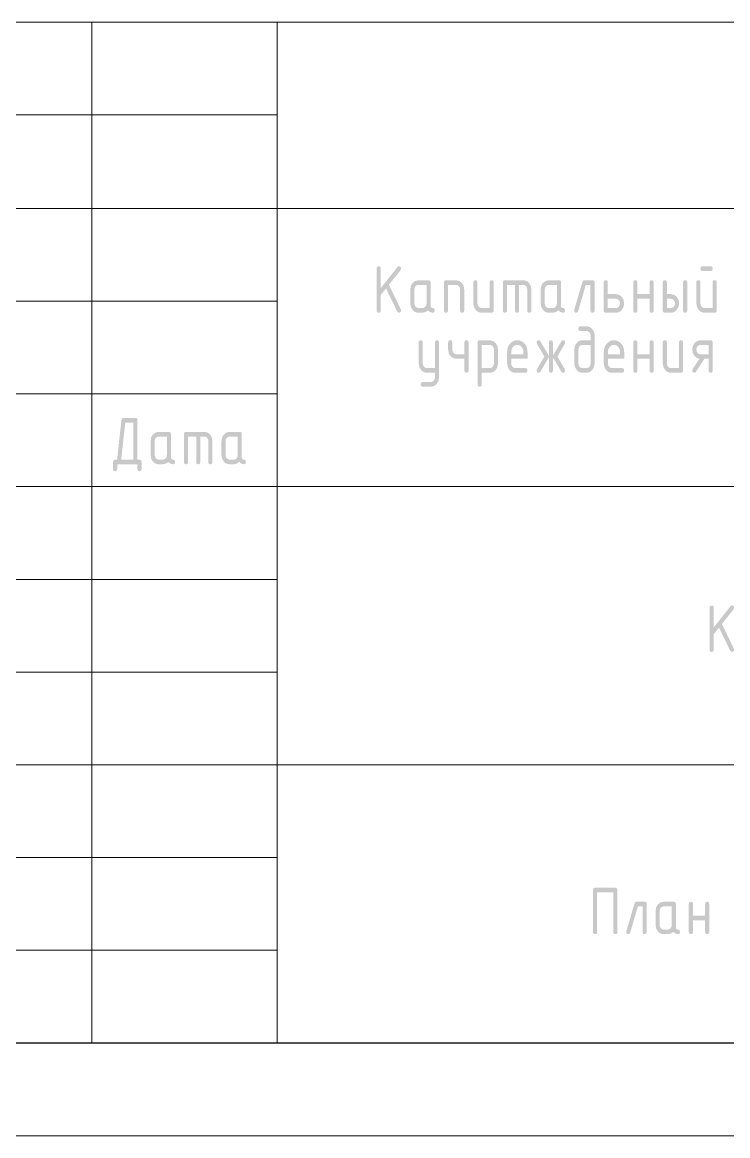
# Model space of a CAD drawing. Header units: millimetres. Extents: x -546 to 1681, y -650 to 1730.
# Drawn here: x 1050.4 to 1088.4, y 0 to 60 of the extents above; entities that cross this region are included whole.
import ezdxf

# ---------------------------------------------------------------- set-up
doc = ezdxf.new("R2010")
doc.units = ezdxf.units.MM

msp = doc.modelspace()

# ---------------------------------------------------------------- hatches: boundary and pattern name
h = msp.add_hatch(color=7)
h.dxf.hatch_style = 2
h.paths.add_polyline_path([(1070.007, 45.642), (1069.725, 45.285), (1069.725, 44.458), (1069.718, 44.403), (1069.697, 44.365), (1069.663, 44.343), (1069.614, 44.335), (1069.566, 44.343), (1069.531, 44.365), (1069.511, 44.403), (1069.504, 44.458), (1069.504, 46.707), (1069.511, 46.762), (1069.531, 46.801), (1069.566, 46.825), (1069.614, 46.832), (1069.663, 46.825), (1069.697, 46.801), (1069.718, 46.762), (1069.725, 46.707), (1069.725, 45.656), (1070.626, 46.791), (1070.666, 46.822), (1070.712, 46.832), (1070.759, 46.825), (1070.793, 46.801), (1070.813, 46.762), (1070.82, 46.707), (1070.792, 46.623), (1070.163, 45.837), (1070.804, 44.521), (1070.82, 44.458), (1070.812, 44.413), (1070.786, 44.374), (1070.752, 44.344), (1070.712, 44.335), (1070.653, 44.351), (1070.614, 44.398)])
h = msp.add_hatch(color=7)
h.paths.add_polyline_path([(1087.836, 45.959), (1087.836, 44.458), (1087.829, 44.403), (1087.808, 44.365), (1087.774, 44.343), (1087.725, 44.335), (1087.176, 44.335), (1087.088, 44.344), (1087.006, 44.37), (1086.933, 44.415), (1086.867, 44.479), (1086.77, 44.641), (1086.738, 44.835), (1086.738, 45.959), (1086.744, 46.014), (1086.765, 46.054), (1086.8, 46.077), (1086.848, 46.085), (1086.897, 46.077), (1086.931, 46.054), (1086.952, 46.014), (1086.959, 45.959), (1086.959, 44.835), (1086.975, 44.74), (1087.023, 44.66), (1087.094, 44.602), (1087.176, 44.583), (1087.615, 44.583), (1087.615, 45.959), (1087.622, 46.014), (1087.643, 46.054), (1087.677, 46.077), (1087.725, 46.085), (1087.774, 46.077), (1087.808, 46.054), (1087.829, 46.014)])
h.paths.add_polyline_path([(1087.505, 46.581), (1087.066, 46.581), (1087.02, 46.589), (1086.986, 46.612), (1086.965, 46.652), (1086.959, 46.707), (1086.965, 46.762), (1086.986, 46.801), (1087.02, 46.825), (1087.066, 46.832), (1087.505, 46.832), (1087.553, 46.825), (1087.587, 46.801), (1087.608, 46.762), (1087.615, 46.707), (1087.608, 46.652), (1087.587, 46.612), (1087.553, 46.589)])
h = msp.add_hatch(color=7)
h.paths.add_polyline_path([(1072.192, 45.83), (1071.753, 45.83), (1071.668, 45.812), (1071.597, 45.76), (1071.551, 45.679), (1071.536, 45.582), (1071.536, 44.835), (1071.552, 44.739), (1071.6, 44.657), (1071.671, 44.602), (1071.753, 44.583), (1071.974, 44.583), (1072.058, 44.602), (1072.128, 44.657), (1072.176, 44.738), (1072.192, 44.835)])
h.paths.add_polyline_path([(1072.631, 44.458), (1072.624, 44.403), (1072.604, 44.365), (1072.57, 44.343), (1072.523, 44.335), (1072.383, 44.367), (1072.272, 44.464), (1072.136, 44.367), (1071.974, 44.335), (1071.753, 44.335), (1071.665, 44.344), (1071.583, 44.37), (1071.51, 44.415), (1071.444, 44.479), (1071.347, 44.64), (1071.315, 44.835), (1071.315, 45.582), (1071.347, 45.776), (1071.444, 45.938), (1071.583, 46.045), (1071.753, 46.082), (1072.302, 46.082), (1072.351, 46.074), (1072.385, 46.051), (1072.406, 46.012), (1072.413, 45.959), (1072.413, 44.709), (1072.42, 44.654), (1072.44, 44.615), (1072.475, 44.591), (1072.523, 44.583), (1072.57, 44.576), (1072.604, 44.552), (1072.624, 44.513)])
h = msp.add_hatch(color=7)
h.dxf.hatch_style = 2
h.paths.add_polyline_path([(1073.126, 44.458), (1073.126, 45.959), (1073.133, 46.012), (1073.153, 46.051), (1073.188, 46.074), (1073.237, 46.082), (1073.786, 46.082), (1073.953, 46.045), (1074.095, 45.938), (1074.192, 45.776), (1074.224, 45.582), (1074.224, 44.458), (1074.217, 44.403), (1074.196, 44.365), (1074.162, 44.343), (1074.114, 44.335), (1074.065, 44.343), (1074.031, 44.365), (1074.01, 44.403), (1074.003, 44.458), (1074.003, 45.582), (1073.988, 45.679), (1073.942, 45.76), (1073.871, 45.814), (1073.786, 45.83), (1073.347, 45.83), (1073.347, 44.458), (1073.34, 44.403), (1073.319, 44.365), (1073.285, 44.343), (1073.237, 44.335), (1073.188, 44.343), (1073.153, 44.365), (1073.133, 44.403)])
h = msp.add_hatch(color=7)
h.dxf.hatch_style = 2
h.paths.add_polyline_path([(1075.815, 45.959), (1075.815, 44.458), (1075.808, 44.403), (1075.787, 44.365), (1075.753, 44.343), (1075.705, 44.335), (1075.156, 44.335), (1075.067, 44.344), (1074.986, 44.37), (1074.912, 44.415), (1074.846, 44.479), (1074.749, 44.64), (1074.717, 44.835), (1074.717, 45.959), (1074.724, 46.012), (1074.745, 46.051), (1074.779, 46.074), (1074.828, 46.082), (1074.876, 46.074), (1074.91, 46.051), (1074.931, 46.012), (1074.938, 45.959), (1074.938, 44.835), (1074.954, 44.739), (1075.002, 44.657), (1075.073, 44.602), (1075.156, 44.583), (1075.594, 44.583), (1075.594, 45.959), (1075.601, 46.012), (1075.622, 46.051), (1075.656, 46.074), (1075.705, 46.082), (1075.753, 46.074), (1075.787, 46.051), (1075.808, 46.012)])
h = msp.add_hatch(color=7)
h.dxf.hatch_style = 2
h.paths.add_polyline_path([(1076.419, 46.082), (1077.406, 46.082), (1077.494, 46.073), (1077.575, 46.045), (1077.649, 46), (1077.716, 45.938), (1077.813, 45.776), (1077.845, 45.582), (1077.845, 44.458), (1077.838, 44.403), (1077.817, 44.365), (1077.783, 44.343), (1077.734, 44.335), (1077.686, 44.343), (1077.652, 44.365), (1077.631, 44.403), (1077.624, 44.458), (1077.624, 45.582), (1077.608, 45.679), (1077.563, 45.76), (1077.491, 45.814), (1077.406, 45.83), (1077.185, 45.83), (1077.185, 44.458), (1077.179, 44.403), (1077.158, 44.365), (1077.123, 44.343), (1077.075, 44.335), (1077.028, 44.343), (1076.995, 44.365), (1076.975, 44.403), (1076.968, 44.458), (1076.968, 45.83), (1076.529, 45.83), (1076.529, 44.458), (1076.522, 44.403), (1076.501, 44.365), (1076.467, 44.343), (1076.419, 44.335), (1076.37, 44.343), (1076.336, 44.365), (1076.315, 44.403), (1076.308, 44.458), (1076.308, 45.959), (1076.315, 46.012), (1076.336, 46.051), (1076.37, 46.074)])
h = msp.add_hatch(color=7)
h.paths.add_polyline_path([(1079.22, 45.83), (1078.781, 45.83), (1078.696, 45.812), (1078.624, 45.76), (1078.579, 45.679), (1078.563, 45.582), (1078.563, 44.835), (1078.579, 44.739), (1078.628, 44.657), (1078.699, 44.602), (1078.781, 44.583), (1079.002, 44.583), (1079.085, 44.602), (1079.155, 44.657), (1079.204, 44.738), (1079.22, 44.835)])
h.paths.add_polyline_path([(1079.658, 44.458), (1079.652, 44.403), (1079.631, 44.365), (1079.597, 44.343), (1079.551, 44.335), (1079.41, 44.367), (1079.3, 44.464), (1079.163, 44.367), (1079.002, 44.335), (1078.781, 44.335), (1078.692, 44.344), (1078.611, 44.37), (1078.537, 44.415), (1078.471, 44.479), (1078.374, 44.64), (1078.342, 44.835), (1078.342, 45.582), (1078.374, 45.776), (1078.471, 45.938), (1078.611, 46.045), (1078.781, 46.082), (1079.33, 46.082), (1079.378, 46.074), (1079.413, 46.051), (1079.433, 46.012), (1079.44, 45.959), (1079.44, 44.709), (1079.447, 44.654), (1079.468, 44.615), (1079.502, 44.591), (1079.551, 44.583), (1079.597, 44.576), (1079.631, 44.552), (1079.652, 44.513)])
h = msp.add_hatch(color=7)
h.dxf.hatch_style = 2
h.paths.add_polyline_path([(1080.702, 46.082), (1081.141, 46.082), (1081.189, 46.074), (1081.224, 46.051), (1081.244, 46.012), (1081.251, 45.959), (1081.251, 44.458), (1081.244, 44.403), (1081.224, 44.365), (1081.189, 44.343), (1081.141, 44.335), (1081.093, 44.343), (1081.058, 44.365), (1081.038, 44.403), (1081.031, 44.458), (1081.031, 45.83), (1080.779, 45.83), (1080.365, 44.419), (1080.328, 44.356), (1080.264, 44.335), (1080.216, 44.343), (1080.181, 44.367), (1080.16, 44.406), (1080.153, 44.461), (1080.16, 44.5), (1080.592, 45.98), (1080.636, 46.057)])
h = msp.add_hatch(color=7)
h.paths.add_polyline_path([(1082.842, 44.835), (1082.81, 44.641), (1082.714, 44.479), (1082.648, 44.415), (1082.574, 44.37), (1082.493, 44.344), (1082.404, 44.335), (1081.855, 44.335), (1081.807, 44.343), (1081.772, 44.365), (1081.751, 44.403), (1081.744, 44.458), (1081.744, 45.959), (1081.751, 46.012), (1081.772, 46.051), (1081.807, 46.074), (1081.855, 46.082), (1081.903, 46.074), (1081.938, 46.051), (1081.958, 46.012), (1081.965, 45.959), (1081.965, 45.334), (1082.404, 45.334), (1082.574, 45.297), (1082.714, 45.188), (1082.81, 45.028)])
h.paths.add_polyline_path([(1082.622, 44.835), (1082.606, 44.932), (1082.56, 45.013), (1082.489, 45.065), (1082.404, 45.083), (1081.965, 45.083), (1081.965, 44.583), (1082.404, 44.583), (1082.488, 44.602), (1082.557, 44.657), (1082.606, 44.738)])
h = msp.add_hatch(color=7)
h.dxf.hatch_style = 2
h.paths.add_polyline_path([(1083.556, 45.083), (1083.556, 44.458), (1083.55, 44.403), (1083.529, 44.365), (1083.494, 44.343), (1083.446, 44.335), (1083.398, 44.343), (1083.363, 44.365), (1083.342, 44.403), (1083.335, 44.458), (1083.335, 45.959), (1083.342, 46.012), (1083.363, 46.051), (1083.398, 46.074), (1083.446, 46.082), (1083.494, 46.074), (1083.529, 46.051), (1083.55, 46.012), (1083.556, 45.959), (1083.556, 45.334), (1084.213, 45.334), (1084.213, 45.959), (1084.22, 46.012), (1084.241, 46.051), (1084.275, 46.074), (1084.323, 46.082), (1084.372, 46.074), (1084.406, 46.051), (1084.427, 46.012), (1084.433, 45.959), (1084.433, 44.458), (1084.427, 44.403), (1084.406, 44.365), (1084.372, 44.343), (1084.323, 44.335), (1084.275, 44.343), (1084.241, 44.365), (1084.22, 44.403), (1084.213, 44.458), (1084.213, 45.083)])
h = msp.add_hatch(color=7)
h.paths.add_polyline_path([(1085.804, 44.835), (1085.772, 44.641), (1085.678, 44.479), (1085.61, 44.415), (1085.535, 44.37), (1085.454, 44.344), (1085.365, 44.335), (1085.037, 44.335), (1084.989, 44.343), (1084.954, 44.365), (1084.933, 44.403), (1084.926, 44.458), (1084.926, 45.959), (1084.933, 46.012), (1084.954, 46.051), (1084.989, 46.074), (1085.037, 46.082), (1085.085, 46.074), (1085.12, 46.051), (1085.141, 46.012), (1085.148, 45.959), (1085.148, 45.334), (1085.365, 45.334), (1085.535, 45.298), (1085.678, 45.191), (1085.772, 45.029)])
h.paths.add_polyline_path([(1085.586, 44.835), (1085.57, 44.932), (1085.522, 45.013), (1085.451, 45.065), (1085.365, 45.083), (1085.148, 45.083), (1085.148, 44.583), (1085.365, 44.583), (1085.451, 44.602), (1085.522, 44.657), (1085.57, 44.738)])
h.paths.add_polyline_path([(1086.025, 45.959), (1086.031, 46.012), (1086.052, 46.051), (1086.087, 46.074), (1086.135, 46.082), (1086.182, 46.074), (1086.215, 46.051), (1086.236, 46.012), (1086.243, 45.959), (1086.243, 44.458), (1086.236, 44.403), (1086.215, 44.365), (1086.182, 44.343), (1086.135, 44.335), (1086.087, 44.343), (1086.052, 44.365), (1086.031, 44.403), (1086.025, 44.458)])
h = msp.add_hatch(color=7)
h.paths.add_polyline_path([(1081.256, 43.098), (1081.256, 41.6), (1081.224, 41.406), (1081.128, 41.244), (1081.06, 41.18), (1080.986, 41.135), (1080.905, 41.109), (1080.818, 41.1), (1080.597, 41.1), (1080.508, 41.109), (1080.427, 41.135), (1080.353, 41.18), (1080.287, 41.244), (1080.191, 41.406), (1080.158, 41.6), (1080.158, 42.347), (1080.191, 42.541), (1080.287, 42.703), (1080.354, 42.766), (1080.428, 42.81), (1080.509, 42.838), (1080.597, 42.847), (1081.036, 42.847), (1081.036, 43.098), (1081.02, 43.195), (1080.974, 43.276), (1080.903, 43.328), (1080.818, 43.346), (1080.487, 43.346), (1080.44, 43.354), (1080.407, 43.377), (1080.386, 43.417), (1080.379, 43.472), (1080.386, 43.527), (1080.407, 43.566), (1080.44, 43.59), (1080.487, 43.597), (1080.818, 43.597), (1080.907, 43.588), (1080.988, 43.561), (1081.062, 43.515), (1081.128, 43.451), (1081.224, 43.292)])
h.paths.add_polyline_path([(1081.036, 41.6), (1081.036, 42.595), (1080.597, 42.595), (1080.512, 42.577), (1080.441, 42.525), (1080.395, 42.444), (1080.379, 42.347), (1080.379, 41.6), (1080.395, 41.504), (1080.444, 41.422), (1080.515, 41.367), (1080.597, 41.348), (1080.818, 41.348), (1080.902, 41.367), (1080.971, 41.422), (1081.02, 41.503)])
h = msp.add_hatch(color=7)
h.dxf.hatch_style = 2
h.paths.add_polyline_path([(1072.646, 40.845), (1072.646, 41.1), (1072.207, 41.1), (1072.119, 41.109), (1072.037, 41.135), (1071.963, 41.18), (1071.897, 41.244), (1071.801, 41.406), (1071.768, 41.6), (1071.768, 42.724), (1071.775, 42.777), (1071.796, 42.816), (1071.831, 42.839), (1071.879, 42.847), (1071.927, 42.839), (1071.962, 42.816), (1071.983, 42.777), (1071.989, 42.724), (1071.989, 41.6), (1072.005, 41.504), (1072.054, 41.422), (1072.125, 41.367), (1072.207, 41.348), (1072.646, 41.348), (1072.646, 42.724), (1072.653, 42.777), (1072.674, 42.816), (1072.708, 42.839), (1072.756, 42.847), (1072.805, 42.839), (1072.839, 42.816), (1072.86, 42.777), (1072.866, 42.724), (1072.866, 40.849), (1072.835, 40.655), (1072.741, 40.493), (1072.601, 40.386), (1072.431, 40.35), (1071.989, 40.35), (1071.941, 40.358), (1071.907, 40.381), (1071.886, 40.42), (1071.879, 40.475), (1071.887, 40.52), (1071.913, 40.562), (1071.948, 40.591), (1071.989, 40.601), (1072.428, 40.601), (1072.513, 40.618), (1072.584, 40.671), (1072.63, 40.749)])
h = msp.add_hatch(color=7)
h.dxf.hatch_style = 2
h.paths.add_polyline_path([(1074.456, 42.724), (1074.456, 41.223), (1074.449, 41.168), (1074.428, 41.13), (1074.394, 41.108), (1074.346, 41.1), (1074.297, 41.108), (1074.263, 41.13), (1074.242, 41.168), (1074.235, 41.223), (1074.235, 41.848), (1073.797, 41.848), (1073.629, 41.884), (1073.487, 41.991), (1073.39, 42.151), (1073.358, 42.34), (1073.358, 42.724), (1073.365, 42.777), (1073.385, 42.816), (1073.42, 42.839), (1073.469, 42.847), (1073.517, 42.839), (1073.551, 42.816), (1073.572, 42.777), (1073.579, 42.724), (1073.579, 42.351), (1073.595, 42.254), (1073.643, 42.173), (1073.714, 42.117), (1073.797, 42.099), (1074.235, 42.099), (1074.235, 42.724), (1074.242, 42.777), (1074.263, 42.816), (1074.297, 42.839), (1074.346, 42.847), (1074.394, 42.839), (1074.428, 42.816), (1074.449, 42.777)])
h = msp.add_hatch(color=7)
h.paths.add_polyline_path([(1074.947, 42.724), (1074.954, 42.777), (1074.975, 42.816), (1075.009, 42.839), (1075.058, 42.847), (1075.607, 42.847), (1075.777, 42.81), (1075.917, 42.703), (1076.013, 42.541), (1076.045, 42.347), (1076.045, 41.6), (1076.013, 41.406), (1075.917, 41.244), (1075.851, 41.18), (1075.777, 41.135), (1075.696, 41.109), (1075.607, 41.1), (1075.168, 41.1), (1075.168, 40.472), (1075.161, 40.419), (1075.141, 40.381), (1075.106, 40.357), (1075.058, 40.35), (1075.009, 40.357), (1074.975, 40.381), (1074.954, 40.419), (1074.947, 40.472)])
h.paths.add_polyline_path([(1075.168, 42.595), (1075.168, 41.348), (1075.607, 41.348), (1075.69, 41.367), (1075.76, 41.422), (1075.809, 41.503), (1075.825, 41.6), (1075.825, 42.347), (1075.809, 42.444), (1075.763, 42.525), (1075.692, 42.579), (1075.607, 42.595)])
h = msp.add_hatch(color=7)
h.paths.add_polyline_path([(1077.086, 42.599), (1076.959, 42.572), (1076.852, 42.491), (1076.781, 42.37), (1076.758, 42.225), (1076.758, 42.099), (1077.414, 42.099), (1077.414, 42.225), (1077.391, 42.37), (1077.319, 42.491), (1077.213, 42.572)])
h.paths.add_polyline_path([(1076.758, 41.848), (1076.758, 41.6), (1076.773, 41.504), (1076.822, 41.422), (1076.893, 41.367), (1076.975, 41.348), (1077.524, 41.348), (1077.573, 41.341), (1077.607, 41.317), (1077.628, 41.278), (1077.635, 41.223), (1077.628, 41.168), (1077.607, 41.13), (1077.573, 41.108), (1077.524, 41.1), (1076.975, 41.1), (1076.887, 41.109), (1076.805, 41.135), (1076.732, 41.18), (1076.666, 41.244), (1076.569, 41.405), (1076.537, 41.6), (1076.537, 42.222), (1076.546, 42.347), (1076.576, 42.463), (1076.626, 42.569), (1076.696, 42.665), (1076.781, 42.745), (1076.874, 42.802), (1076.975, 42.835), (1077.086, 42.847), (1077.196, 42.836), (1077.298, 42.802), (1077.391, 42.746), (1077.475, 42.669), (1077.545, 42.572), (1077.595, 42.466), (1077.625, 42.351), (1077.635, 42.225), (1077.635, 41.848)])
h = msp.add_hatch(color=7)
h.dxf.hatch_style = 2
h.paths.add_polyline_path([(1078.786, 41.935), (1078.328, 41.153), (1078.289, 41.114), (1078.237, 41.1), (1078.195, 41.109), (1078.16, 41.135), (1078.126, 41.223), (1078.145, 41.292), (1078.546, 41.974), (1078.145, 42.651), (1078.126, 42.724), (1078.133, 42.777), (1078.154, 42.816), (1078.188, 42.839), (1078.237, 42.847), (1078.289, 42.834), (1078.328, 42.794), (1078.786, 42.012), (1078.786, 42.724), (1078.793, 42.777), (1078.813, 42.816), (1078.846, 42.839), (1078.893, 42.847), (1078.941, 42.839), (1078.976, 42.816), (1078.997, 42.777), (1079.003, 42.724), (1079.003, 42.012), (1079.46, 42.794), (1079.5, 42.834), (1079.552, 42.847), (1079.601, 42.839), (1079.635, 42.816), (1079.656, 42.777), (1079.663, 42.724), (1079.645, 42.651), (1079.243, 41.974), (1079.645, 41.292), (1079.663, 41.223), (1079.656, 41.168), (1079.635, 41.13), (1079.601, 41.108), (1079.552, 41.1), (1079.5, 41.114), (1079.46, 41.153), (1079.003, 41.935), (1079.003, 41.223), (1078.997, 41.168), (1078.976, 41.13), (1078.941, 41.108), (1078.893, 41.1), (1078.846, 41.108), (1078.813, 41.13), (1078.793, 41.168), (1078.786, 41.223)])
h = msp.add_hatch(color=7)
h.paths.add_polyline_path([(1082.297, 42.599), (1082.17, 42.572), (1082.064, 42.491), (1081.992, 42.37), (1081.969, 42.225), (1081.969, 42.099), (1082.625, 42.099), (1082.625, 42.225), (1082.602, 42.37), (1082.53, 42.491), (1082.424, 42.572)])
h.paths.add_polyline_path([(1081.969, 41.848), (1081.969, 41.6), (1081.985, 41.504), (1082.033, 41.422), (1082.104, 41.367), (1082.186, 41.348), (1082.735, 41.348), (1082.784, 41.341), (1082.818, 41.317), (1082.839, 41.278), (1082.846, 41.223), (1082.839, 41.168), (1082.818, 41.13), (1082.784, 41.108), (1082.735, 41.1), (1082.186, 41.1), (1082.098, 41.109), (1082.017, 41.135), (1081.943, 41.18), (1081.877, 41.244), (1081.78, 41.405), (1081.748, 41.6), (1081.748, 42.222), (1081.758, 42.347), (1081.787, 42.463), (1081.837, 42.569), (1081.907, 42.665), (1081.992, 42.745), (1082.085, 42.802), (1082.186, 42.835), (1082.297, 42.847), (1082.407, 42.836), (1082.509, 42.802), (1082.602, 42.746), (1082.686, 42.669), (1082.757, 42.572), (1082.806, 42.466), (1082.836, 42.351), (1082.846, 42.225), (1082.846, 41.848)])
h = msp.add_hatch(color=7)
h.dxf.hatch_style = 2
h.paths.add_polyline_path([(1083.558, 41.848), (1083.558, 41.223), (1083.551, 41.168), (1083.53, 41.13), (1083.496, 41.108), (1083.448, 41.1), (1083.399, 41.108), (1083.365, 41.13), (1083.344, 41.168), (1083.337, 41.223), (1083.337, 42.724), (1083.344, 42.777), (1083.365, 42.816), (1083.399, 42.839), (1083.448, 42.847), (1083.496, 42.839), (1083.53, 42.816), (1083.551, 42.777), (1083.558, 42.724), (1083.558, 42.099), (1084.215, 42.099), (1084.215, 42.724), (1084.222, 42.777), (1084.242, 42.816), (1084.277, 42.839), (1084.325, 42.847), (1084.373, 42.839), (1084.408, 42.816), (1084.428, 42.777), (1084.435, 42.724), (1084.435, 41.223), (1084.428, 41.168), (1084.408, 41.13), (1084.373, 41.108), (1084.325, 41.1), (1084.277, 41.108), (1084.242, 41.13), (1084.222, 41.168), (1084.215, 41.223), (1084.215, 41.848)])
h = msp.add_hatch(color=7)
h.dxf.hatch_style = 2
h.paths.add_polyline_path([(1086.024, 42.724), (1086.024, 41.223), (1086.018, 41.168), (1085.997, 41.13), (1085.963, 41.108), (1085.914, 41.1), (1085.365, 41.1), (1085.277, 41.109), (1085.195, 41.135), (1085.121, 41.18), (1085.055, 41.244), (1084.959, 41.405), (1084.926, 41.6), (1084.926, 42.724), (1084.933, 42.777), (1084.954, 42.816), (1084.989, 42.839), (1085.037, 42.847), (1085.085, 42.839), (1085.12, 42.816), (1085.141, 42.777), (1085.147, 42.724), (1085.147, 41.6), (1085.163, 41.504), (1085.212, 41.422), (1085.283, 41.367), (1085.365, 41.348), (1085.804, 41.348), (1085.804, 42.724), (1085.811, 42.777), (1085.832, 42.816), (1085.866, 42.839), (1085.914, 42.847), (1085.963, 42.839), (1085.997, 42.816), (1086.018, 42.777)])
h = msp.add_hatch(color=7)
h.paths.add_polyline_path([(1086.906, 41.851), (1086.752, 41.905), (1086.627, 42.015), (1086.544, 42.168), (1086.516, 42.347), (1086.548, 42.541), (1086.645, 42.703), (1086.785, 42.81), (1086.955, 42.847), (1087.504, 42.847), (1087.552, 42.839), (1087.586, 42.816), (1087.607, 42.777), (1087.614, 42.724), (1087.614, 41.223), (1087.607, 41.168), (1087.586, 41.13), (1087.552, 41.108), (1087.504, 41.1), (1087.455, 41.108), (1087.421, 41.13), (1087.4, 41.168), (1087.393, 41.223), (1087.393, 41.848), (1087.172, 41.848), (1086.715, 41.149), (1086.675, 41.112), (1086.627, 41.1), (1086.578, 41.108), (1086.544, 41.13), (1086.523, 41.168), (1086.516, 41.223), (1086.537, 41.299)])
h.paths.add_polyline_path([(1086.737, 42.347), (1086.753, 42.252), (1086.801, 42.169), (1086.872, 42.114), (1086.955, 42.096), (1087.393, 42.096), (1087.393, 42.595), (1086.955, 42.595), (1086.87, 42.577), (1086.798, 42.525), (1086.752, 42.444)])
h = msp.add_hatch(color=7)
h.paths.add_polyline_path([(1056.61, 36.417), (1056.705, 36.416), (1056.754, 36.409), (1056.812, 36.37), (1056.83, 36.294), (1056.83, 35.917), (1056.824, 35.862), (1056.803, 35.823), (1056.768, 35.799), (1056.72, 35.792), (1056.672, 35.799), (1056.637, 35.823), (1056.617, 35.862), (1056.61, 35.917), (1056.61, 36.169), (1055.515, 36.169), (1055.515, 35.917), (1055.508, 35.862), (1055.487, 35.823), (1055.453, 35.799), (1055.404, 35.792), (1055.356, 35.799), (1055.321, 35.823), (1055.301, 35.862), (1055.294, 35.917), (1055.294, 36.294), (1055.313, 36.37), (1055.37, 36.409), (1055.419, 36.416), (1055.512, 36.417), (1055.745, 38.55), (1055.776, 38.637), (1055.843, 38.666), (1056.502, 38.666), (1056.549, 38.658), (1056.583, 38.634), (1056.603, 38.595), (1056.61, 38.54)])
h.paths.add_polyline_path([(1056.392, 36.417), (1056.392, 38.414), (1055.953, 38.414), (1055.732, 36.417)])
h = msp.add_hatch(color=7)
h.paths.add_polyline_path([(1058.193, 37.663), (1057.754, 37.663), (1057.669, 37.645), (1057.597, 37.593), (1057.552, 37.512), (1057.536, 37.415), (1057.536, 36.668), (1057.552, 36.572), (1057.601, 36.49), (1057.672, 36.435), (1057.754, 36.417), (1057.975, 36.417), (1058.058, 36.435), (1058.128, 36.49), (1058.177, 36.571), (1058.193, 36.668)])
h.paths.add_polyline_path([(1058.632, 36.291), (1058.625, 36.236), (1058.604, 36.198), (1058.571, 36.176), (1058.524, 36.169), (1058.383, 36.2), (1058.273, 36.298), (1058.136, 36.2), (1057.975, 36.169), (1057.754, 36.169), (1057.665, 36.177), (1057.584, 36.203), (1057.51, 36.248), (1057.444, 36.312), (1057.347, 36.473), (1057.315, 36.668), (1057.315, 37.415), (1057.347, 37.609), (1057.444, 37.772), (1057.584, 37.879), (1057.754, 37.915), (1058.303, 37.915), (1058.351, 37.907), (1058.386, 37.884), (1058.406, 37.846), (1058.413, 37.792), (1058.413, 36.542), (1058.42, 36.487), (1058.441, 36.448), (1058.476, 36.424), (1058.524, 36.417), (1058.571, 36.409), (1058.604, 36.385), (1058.625, 36.346)])
h = msp.add_hatch(color=7)
h.dxf.hatch_style = 2
h.paths.add_polyline_path([(1059.227, 37.915), (1060.214, 37.915), (1060.302, 37.906), (1060.383, 37.879), (1060.457, 37.834), (1060.524, 37.772), (1060.62, 37.609), (1060.653, 37.415), (1060.653, 36.291), (1060.646, 36.236), (1060.625, 36.198), (1060.59, 36.176), (1060.542, 36.169), (1060.494, 36.176), (1060.46, 36.198), (1060.439, 36.236), (1060.432, 36.291), (1060.432, 37.415), (1060.416, 37.512), (1060.37, 37.593), (1060.299, 37.647), (1060.214, 37.663), (1059.993, 37.663), (1059.993, 36.291), (1059.986, 36.236), (1059.966, 36.198), (1059.931, 36.176), (1059.883, 36.169), (1059.836, 36.176), (1059.803, 36.198), (1059.782, 36.236), (1059.776, 36.291), (1059.776, 37.663), (1059.337, 37.663), (1059.337, 36.291), (1059.33, 36.236), (1059.309, 36.198), (1059.275, 36.176), (1059.227, 36.169), (1059.178, 36.176), (1059.143, 36.198), (1059.123, 36.236), (1059.116, 36.291), (1059.116, 37.792), (1059.123, 37.846), (1059.143, 37.884), (1059.178, 37.907)])
h = msp.add_hatch(color=7)
h.paths.add_polyline_path([(1062.015, 37.663), (1061.576, 37.663), (1061.491, 37.645), (1061.42, 37.593), (1061.374, 37.512), (1061.358, 37.415), (1061.358, 36.668), (1061.374, 36.572), (1061.423, 36.49), (1061.494, 36.435), (1061.576, 36.417), (1061.797, 36.417), (1061.881, 36.435), (1061.95, 36.49), (1061.999, 36.571), (1062.015, 36.668)])
h.paths.add_polyline_path([(1062.454, 36.291), (1062.447, 36.236), (1062.426, 36.198), (1062.393, 36.176), (1062.346, 36.169), (1062.206, 36.2), (1062.095, 36.298), (1061.959, 36.2), (1061.797, 36.169), (1061.576, 36.169), (1061.487, 36.177), (1061.406, 36.203), (1061.332, 36.248), (1061.266, 36.312), (1061.17, 36.473), (1061.137, 36.668), (1061.137, 37.415), (1061.17, 37.609), (1061.266, 37.772), (1061.406, 37.879), (1061.576, 37.915), (1062.125, 37.915), (1062.173, 37.907), (1062.208, 37.884), (1062.228, 37.846), (1062.235, 37.792), (1062.235, 36.542), (1062.242, 36.487), (1062.263, 36.448), (1062.298, 36.424), (1062.346, 36.417), (1062.393, 36.409), (1062.426, 36.385), (1062.447, 36.346)])
h = msp.add_hatch(color=7)
h.dxf.hatch_style = 2
h.paths.add_polyline_path([(1087.956, 27.368), (1087.674, 27.011), (1087.674, 26.184), (1087.667, 26.129), (1087.646, 26.091), (1087.612, 26.069), (1087.564, 26.061), (1087.515, 26.069), (1087.481, 26.091), (1087.46, 26.129), (1087.453, 26.184), (1087.453, 28.433), (1087.46, 28.488), (1087.481, 28.527), (1087.515, 28.551), (1087.564, 28.558), (1087.612, 28.551), (1087.646, 28.527), (1087.667, 28.488), (1087.674, 28.433), (1087.674, 27.382), (1088.576, 28.517), (1088.615, 28.548), (1088.662, 28.558), (1088.708, 28.551), (1088.742, 28.527), (1088.762, 28.488), (1088.769, 28.433), (1088.742, 28.349), (1088.113, 27.563), (1088.754, 26.247), (1088.769, 26.184), (1088.761, 26.139), (1088.735, 26.1), (1088.701, 26.07), (1088.662, 26.061), (1088.602, 26.077), (1088.563, 26.124)])
h = msp.add_hatch(color=7)
h.dxf.hatch_style = 2
h.paths.add_polyline_path([(1081.277, 13.35), (1082.375, 13.35), (1082.422, 13.342), (1082.455, 13.319), (1082.476, 13.279), (1082.483, 13.225), (1082.483, 10.976), (1082.476, 10.921), (1082.455, 10.883), (1082.422, 10.861), (1082.375, 10.853), (1082.327, 10.861), (1082.292, 10.883), (1082.271, 10.921), (1082.264, 10.976), (1082.264, 13.099), (1081.387, 13.099), (1081.387, 10.976), (1081.381, 10.921), (1081.36, 10.883), (1081.325, 10.861), (1081.277, 10.853), (1081.229, 10.861), (1081.194, 10.883), (1081.173, 10.921), (1081.166, 10.976), (1081.166, 13.225), (1081.173, 13.279), (1081.194, 13.319), (1081.229, 13.342)])
h = msp.add_hatch(color=7)
h.dxf.hatch_style = 2
h.paths.add_polyline_path([(1083.51, 12.599), (1083.948, 12.599), (1083.997, 12.592), (1084.031, 12.568), (1084.052, 12.53), (1084.059, 12.477), (1084.059, 10.976), (1084.052, 10.921), (1084.031, 10.883), (1083.997, 10.861), (1083.948, 10.853), (1083.9, 10.861), (1083.866, 10.883), (1083.845, 10.921), (1083.838, 10.976), (1083.838, 12.348), (1083.586, 12.348), (1083.172, 10.937), (1083.135, 10.874), (1083.071, 10.853), (1083.023, 10.861), (1082.988, 10.885), (1082.968, 10.924), (1082.961, 10.979), (1082.967, 11.017), (1083.399, 12.498), (1083.443, 12.575)])
h = msp.add_hatch(color=7)
h.paths.add_polyline_path([(1085.414, 12.348), (1084.976, 12.348), (1084.891, 12.33), (1084.819, 12.278), (1084.773, 12.197), (1084.758, 12.1), (1084.758, 11.353), (1084.774, 11.257), (1084.822, 11.175), (1084.893, 11.119), (1084.976, 11.101), (1085.197, 11.101), (1085.28, 11.119), (1085.35, 11.175), (1085.398, 11.256), (1085.414, 11.353)])
h.paths.add_polyline_path([(1085.853, 10.976), (1085.846, 10.921), (1085.826, 10.883), (1085.792, 10.861), (1085.746, 10.853), (1085.605, 10.885), (1085.494, 10.982), (1085.358, 10.885), (1085.197, 10.853), (1084.976, 10.853), (1084.887, 10.862), (1084.806, 10.888), (1084.732, 10.933), (1084.666, 10.996), (1084.569, 11.157), (1084.537, 11.353), (1084.537, 12.1), (1084.569, 12.294), (1084.666, 12.456), (1084.806, 12.563), (1084.976, 12.599), (1085.525, 12.599), (1085.573, 12.592), (1085.607, 12.568), (1085.628, 12.53), (1085.635, 12.477), (1085.635, 11.227), (1085.642, 11.172), (1085.663, 11.133), (1085.697, 11.109), (1085.746, 11.101), (1085.792, 11.093), (1085.826, 11.07), (1085.846, 11.031)])
h = msp.add_hatch(color=7)
h.dxf.hatch_style = 2
h.paths.add_polyline_path([(1086.552, 11.601), (1086.552, 10.976), (1086.545, 10.921), (1086.524, 10.883), (1086.49, 10.861), (1086.442, 10.853), (1086.393, 10.861), (1086.359, 10.883), (1086.338, 10.921), (1086.331, 10.976), (1086.331, 12.477), (1086.338, 12.53), (1086.359, 12.568), (1086.393, 12.592), (1086.442, 12.599), (1086.49, 12.592), (1086.524, 12.568), (1086.545, 12.53), (1086.552, 12.477), (1086.552, 11.852), (1087.209, 11.852), (1087.209, 12.477), (1087.216, 12.53), (1087.236, 12.568), (1087.271, 12.592), (1087.319, 12.599), (1087.367, 12.592), (1087.402, 12.568), (1087.422, 12.53), (1087.429, 12.477), (1087.429, 10.976), (1087.422, 10.921), (1087.402, 10.883), (1087.367, 10.861), (1087.319, 10.853), (1087.271, 10.861), (1087.236, 10.883), (1087.216, 10.921), (1087.209, 10.976), (1087.209, 11.601)])

# ---------------------------------------------------------------- linework, layer by layer
at = {"color": 7, "lineweight": 0}
for p, q in [((20.107, 4.989), (1184.112, 4.989)), ((1189.107, -0.007), (0.126, -0.007))]:
    msp.add_line(p, q, dxfattribs=at)
for points in [[(1184.112, 59.98), (999.112, 59.98)], [(1054.142, 59.98), (1054.142, 4.989)], [(1064.132, 59.98), (1064.132, 4.989)], [(1064.132, 54.985), (999.112, 54.985)], [(1064.132, 49.947), (999.112, 49.947)], [(1184.112, 49.947), (1064.132, 49.947)], [(1064.132, 44.952), (999.112, 44.952)], [(1064.132, 39.956), (999.112, 39.956)], [(1184.112, 34.961), (999.112, 34.961)], [(1064.132, 29.966), (999.112, 29.966)], [(1064.132, 24.97), (999.112, 24.97)], [(1064.132, 19.975), (999.112, 19.975)], [(1184.112, 19.975), (1064.132, 19.975)], [(1064.132, 14.98), (999.112, 14.98)], [(1064.132, 9.984), (999.112, 9.984)], [(20.107, 4.995), (1184.112, 4.989)]]:
    msp.add_lwpolyline(points, dxfattribs=at)

doc.saveas('drawing.dxf')
